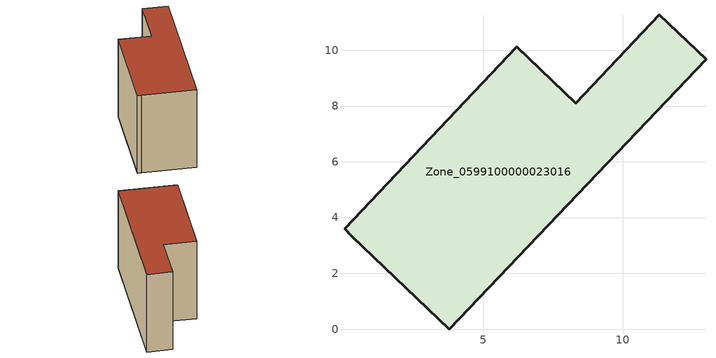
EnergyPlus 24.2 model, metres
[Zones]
Zone_0599100000023016
 floor ground (C_G): 0.28,3.32 0.02,3.61 6.19,10.12 8.31,8.11 11.31,11.27 12.98,9.69 3.78,0 z3.12
 wall outside (C_F): 12.98,9.69 11.31,11.27 8.31,8.11 6.19,10.12 0.02,3.61 0.28,3.32 3.78,0 12.98,9.69 z3.12:11.15
 roof outside (C_R): 0.02,3.61 0.28,3.32 3.78,0 12.98,9.69 11.31,11.27 8.31,8.11 6.19,10.12 z11.15
[BUILDING]
Pand.0599100000023016: North Axis=0; Terrain=City; Loads Convergence Tolerance Value=0.04; Temperature Convergence Tolerance Value=0.4; Solar Distribution=FullExterior; Maximum Number of Warmup Days=25; Minimum Number of Warmup Days=1
[Site:Location]
Rotterdam.The.Hague.AP_ZH_NLD Design_Conditions: Latitude=51.96; Longitude=4.45; Time Zone=1; Elevation=-4.5
[SITE:GROUNDTEMPERATURE:BUILDINGSURFACE]
18, 18, 18, 18, 18, 18, 18, 18, 18, 18, 18, 18
[MATERIAL] Thermal Absorptance=0.9; Solar Absorptance=0.7; Visible Absorptance=0.7
Name | Roughness | Thickness | Conductivity | Density | Specific Heat
G.TC.1975-1991 | MediumSmooth | 0.15 | 0.288461 | 540 | 1210
F.TC.1975-1991 | Rough | 0.3 | 0.230769 | 1920 | 840
R.TC.1975-1991 | MediumRough | 0.2 | 0.153846 | 1500 | 1000
[CONSTRUCTION]
C_G: G.TC.1975-1991
C_F: F.TC.1975-1991
C_R: R.TC.1975-1991
[ZONE]
Zone_0599100000023016: Type=1; Multiplier=1; Ceiling Height=Autocalculate; Volume=Autocalculate; Floor Area=autocalculate; Part of Total Floor Area=Yes
[ZONEINFILTRATION:DESIGNFLOWRATE]
Infil_Zone_0599100000023016: Zone or ZoneList or Space or SpaceList=Zone_0599100000023016; Schedule=AlwaysOn; Design Flow Rate Calculation Method=Flow/Area; Flow Rate per Floor Area=0.003; Constant Term Coefficient=1; Temperature Term Coefficient=0; Velocity Term Coefficient=0; Velocity Squared Term Coefficient=0
[HVACTEMPLATE:ZONE:IDEALLOADSAIRSYSTEM]
Zone_0599100000023016: Maximum Heating Supply Air Temperature=50; Minimum Cooling Supply Air Temperature=13; Maximum Heating Supply Air Humidity Ratio=0.0156; Minimum Cooling Supply Air Humidity Ratio=0.0077; Heating Limit=NoLimit; Cooling Limit=NoLimit; Dehumidification Control Type=ConstantSensibleHeatRatio; Cooling Sensible Heat Ratio=0.7; Dehumidification Setpoint=60; Humidification Control Type=None; Humidification Setpoint=30; Outdoor Air Method=None; Outdoor Air Flow Rate per Person=0.00944; Outdoor Air Flow Rate per Zone Floor Area=0; Outdoor Air Flow Rate per Zone=0; Demand Controlled Ventilation Type=None; Outdoor Air Economizer Type=NoEconomizer; Heat Recovery Type=None; Sensible Heat Recovery Effectiveness=0.7; Latent Heat Recovery Effectiveness=0.65
[ZONECONTROL:THERMOSTAT]
ThermostatControl_Zone_0599100000023016: Zone or ZoneList=Zone_0599100000023016; Control Type Schedule=DualSetpointControlType; Control 1=Thermostat_Zone_0599100000023016; Temperature Difference Between Cutout And Setpoint=0
[THERMOSTATSETPOINT:DUALSETPOINT]
Thermostat_Zone_0599100000023016: Heating Setpoint Temperature Schedule=HeatingSetpoint_Zone_0599100000023016; Cooling Setpoint Temperature Schedule=CoolingSetpoint_Zone_0599100000023016
[SCHEDULE:COMPACT]
HeatingSetpoint_Zone_0599100000023016: Through: 12/31, For: AllDays, Until: 24:00, 21
CoolingSetpoint_Zone_0599100000023016: Through: 12/31, For: AllDays, Until: 24:00, 24
DualSetpointControlType: Through: 12/31, For: AllDays, Until: 24:00, 4
AlwaysOn: Through: 12/31, For: AllDays, Until: 24:00, 1
